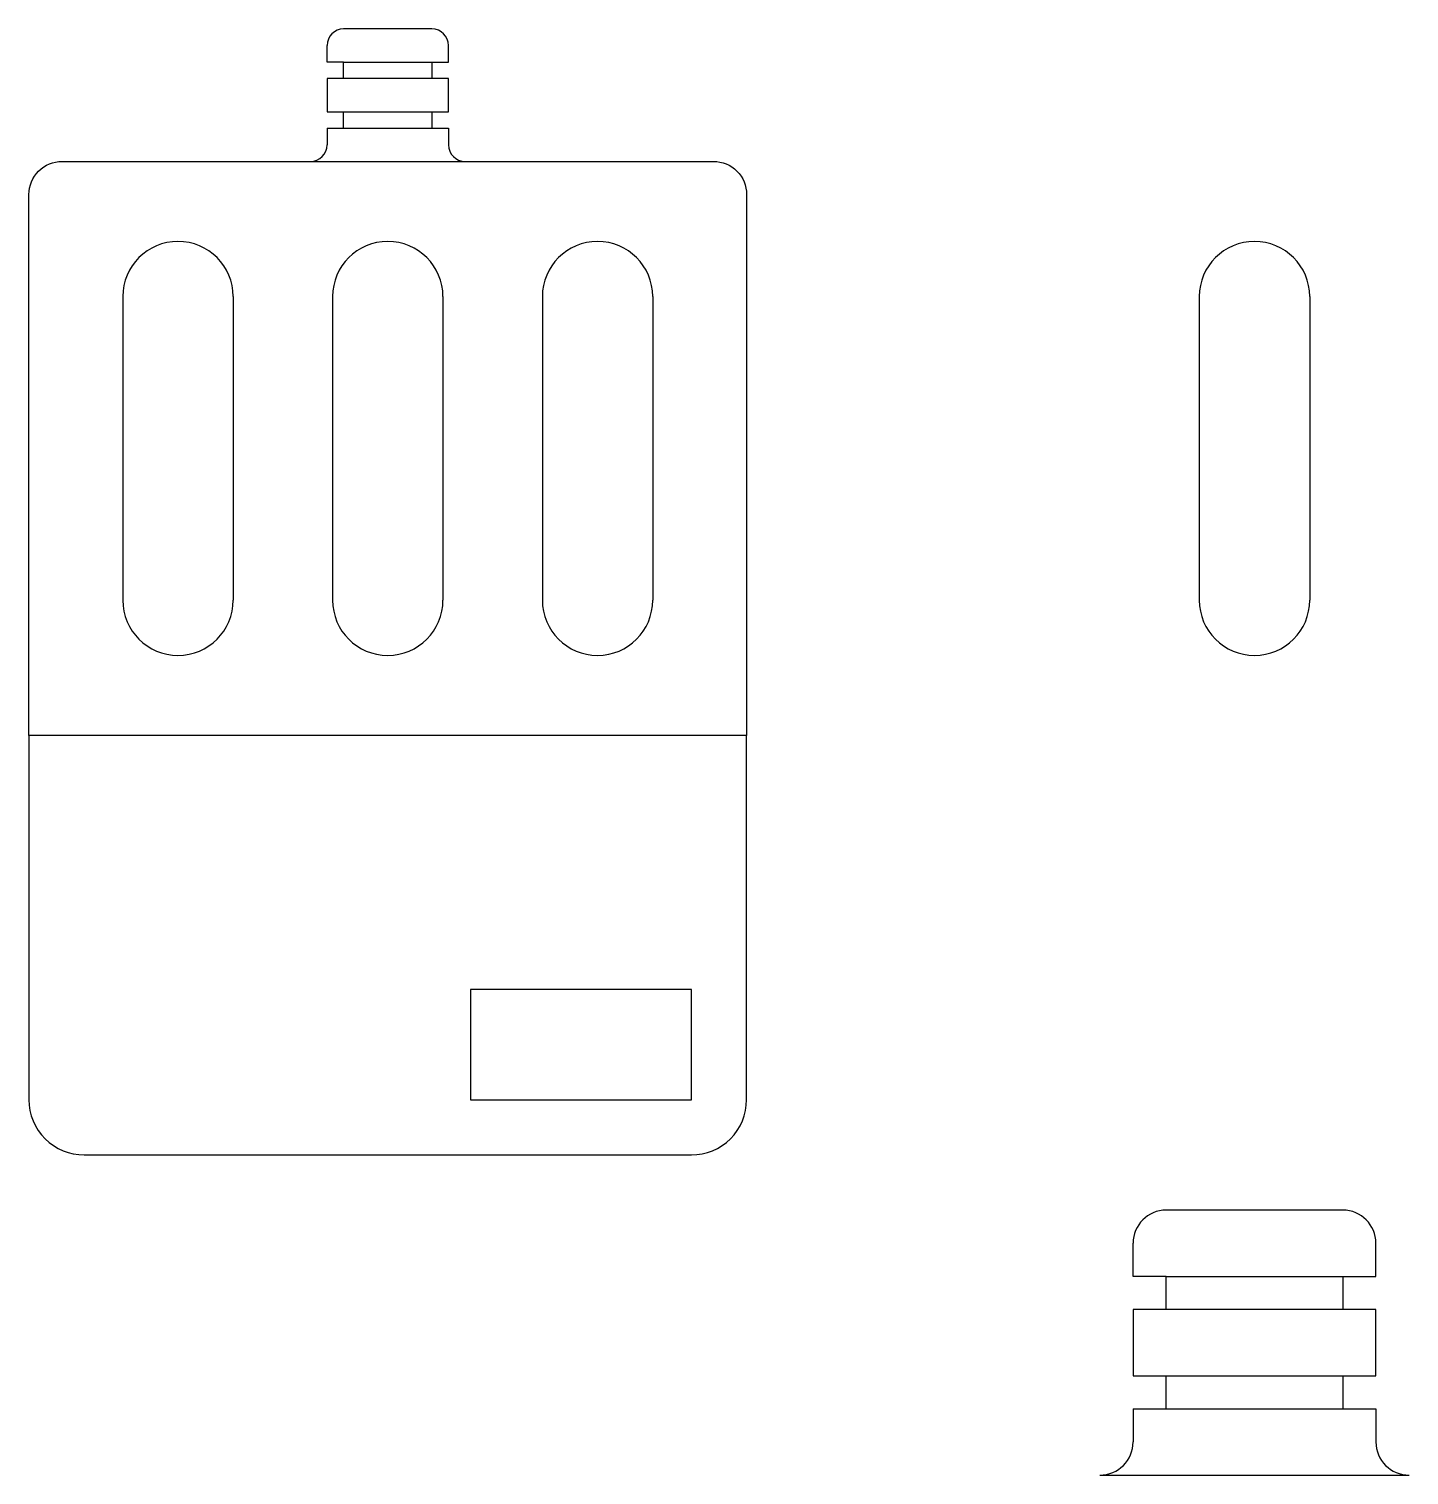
# Model space of a CAD drawing. Header units: millimetres. Extents: x 49 to 174, y 90 to 221.
import ezdxf

# ---------------------------------------------------------------- set-up
doc = ezdxf.new("R2010")
doc.units = ezdxf.units.MM

msp = doc.modelspace()

# ---------------------------------------------------------------- linework, layer by layer
for p, q in [((85.5, 221), (77.5, 221)), ((76, 218), (76, 219.5)), ((87, 218), (87, 219.5)), ((77.5, 218), (76, 218)), ((77.5, 216.5), (77.5, 218)), ((77.5, 218), (85.5, 218)), ((85.5, 218), (85.5, 216.5)), ((85.5, 218), (87, 218)), ((87, 216.5), (76, 216.5)), ((76, 216.5), (76, 213.5)), ((87, 213.5), (87, 216.5)), ((76, 213.5), (77.5, 213.5)), ((77.5, 212), (77.5, 213.5)), ((77.5, 213.5), (85.5, 213.5)), ((85.5, 213.5), (85.5, 212)), ((85.5, 213.5), (87, 213.5)), ((76, 212), (87, 212)), ((76, 212), (76, 210.5)), ((87, 212), (87, 210.5)), ((57.5, 196.75), (57.5, 169.25)), ((67.5, 196.75), (67.5, 169.25)), ((76.5, 196.75), (76.5, 169.25)), ((86.5, 196.75), (86.5, 169.25)), ((95.5, 196.75), (95.5, 169.25)), ((105.5, 196.75), (105.5, 169.25)), ((155, 196.75), (155, 169.25)), ((165, 196.75), (165, 169.25)), ((168, 114), (152, 114)), ((149, 108), (149, 111)), ((171, 108), (171, 111)), ((152, 108), (149, 108)), ((152, 105), (152, 108)), ((152, 108), (168, 108)), ((168, 108), (168, 105)), ((168, 108), (171, 108)), ((171, 105), (149, 105)), ((149, 105), (149, 99)), ((171, 99), (171, 105)), ((149, 99), (152, 99)), ((152, 96), (152, 99)), ((152, 99), (168, 99)), ((168, 99), (168, 96)), ((168, 99), (171, 99)), ((149, 96), (171, 96)), ((149, 96), (149, 93)), ((171, 96), (171, 93)), ((146, 90), (174, 90))]:
    msp.add_line(p, q)
msp.add_lwpolyline([(49, 157), (49, 206, -0.414214), (52, 209), (111, 209, -0.414214), (114, 206), (114, 157), (49, 157), (49, 124, 0.414214), (54, 119), (109, 119, 0.414214), (114, 124), (114, 157)], format="xyb")
msp.add_lwpolyline([(109, 124), (109, 134), (89, 134), (89, 124), (109, 124)])
for centre, radius, start, end in [((77.5, 219.5), 1.5, 90, 180), ((85.5, 219.5), 1.5, 0, 90), ((74.5, 210.5), 1.5, 270, 0), ((88.5, 210.5), 1.5, 180, 270), ((62.5, 196.75), 5, 0, 180), ((81.5, 196.75), 5, 0, 180), ((100.5, 196.75), 5, 0, 180), ((160, 196.75), 5, 0, 180), ((62.5, 169.25), 5, 180, 0), ((81.5, 169.25), 5, 180, 0), ((100.5, 169.25), 5, 180, 0), ((160, 169.25), 5, 180, 0), ((152, 111), 3, 90, 180), ((168, 111), 3, 0, 90), ((146, 93), 3, 270, 0), ((174, 93), 3, 180, 270)]:
    msp.add_arc(centre, radius, start, end)

doc.saveas('drawing.dxf')
